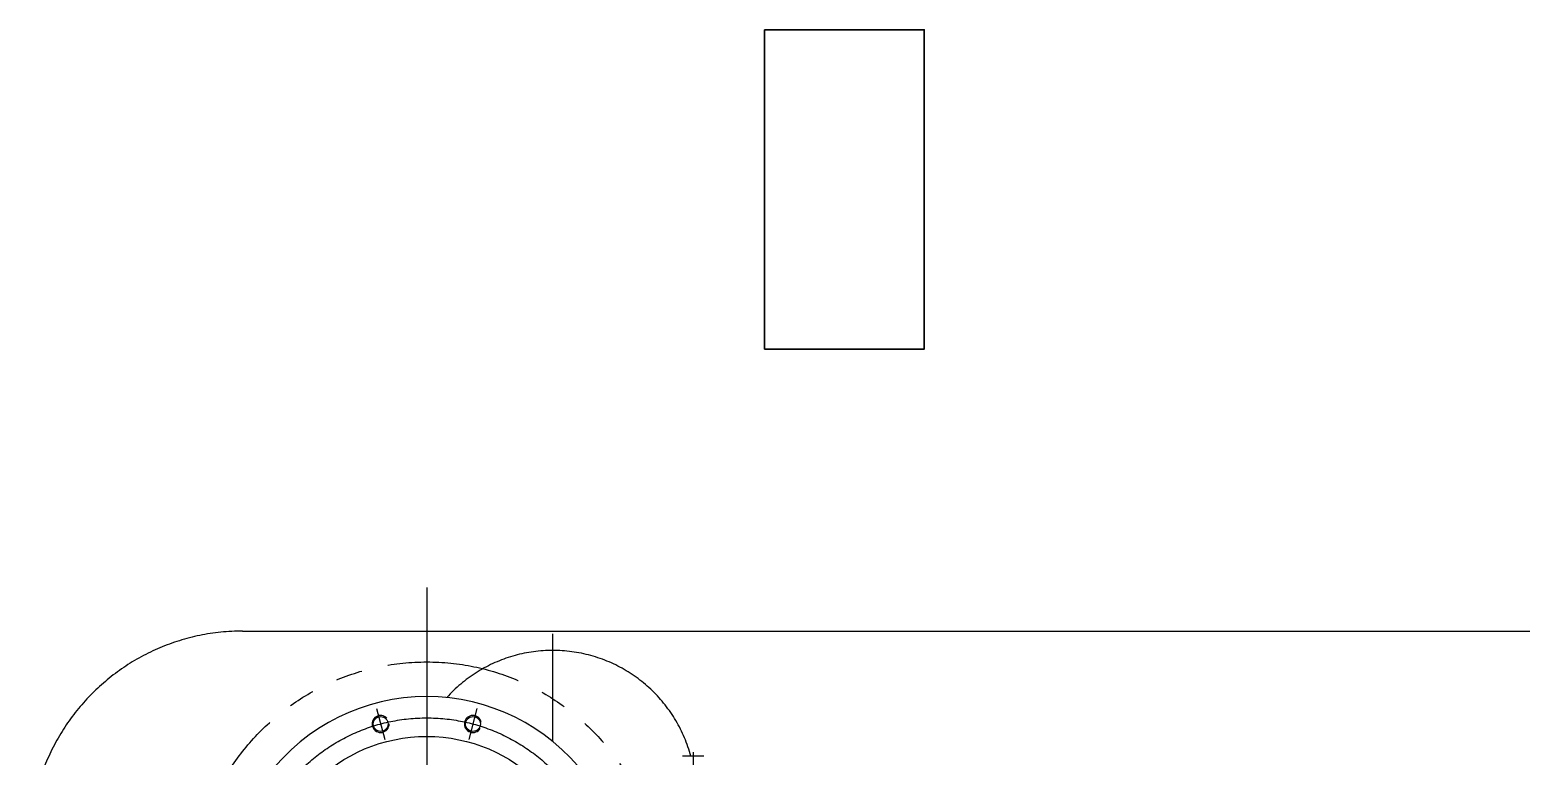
# Model space of a CAD drawing. Header units: millimetres. Extents: x -1838618 to -1600818, y -1770412 to -1553248.
# Drawn here: x -1818545 to -1817144, y -1684863 to -1684181 of the extents above; entities that cross this region are included whole.
import ezdxf

# ---------------------------------------------------------------- set-up
doc = ezdxf.new("R2010")
doc.units = ezdxf.units.MM
doc.header["$LTSCALE"] = 100
for name, pattern in [('ACAD_ISO04W100', [30, 24, -3, 0, -3]), ('CENTER', [2, 1.25, -0.25, 0.25, -0.25]), ('DASHED', [0.75, 0.5, -0.25]), ('PHANTOM', [2.5, 1.25, -0.25, 0.25, -0.25, 0.25, -0.25])]:
    doc.linetypes.add(name, pattern=pattern)
doc.layers.add('111steel', color=2, linetype='Continuous', lineweight=50)
doc.layers.add('Vent', color=181, linetype='Continuous', lineweight=30)
for name, color, linetype in [('412equipment', 6, 'Continuous'), ('416grating', 9, 'Continuous'), ('418exhaust', 30, 'Continuous'), ('419insulation', 63, 'PHANTOM'), ('TV', 7, 'Continuous')]:
    doc.layers.add(name, color=color, linetype=linetype)

# ---------------------------------------------------------------- blocks, each defined once
blk = doc.blocks.new('GE-2')
at = {"layer": 'TV', "color": 7, "linetype": 'CENTER', "ltscale": 25.4}
for p, q in [((-21144.3, 47293.2), (-21144.3, 47394.3)), ((-21310, 47324.1), (-21302.3, 47295.1)), ((-21262.8, 47337), (-21262.8, 46380)), ((-21215.6, 47324.1), (-21223.3, 47295.1)), ((-21012.3, 47283.2), (-21012.3, 47118.7))]:
    blk.add_line(p, q, dxfattribs=at)
at = {"layer": 'TV', "color": 7, "linetype": 'Continuous', "ltscale": 25.4}
blk.add_line((-21002.3, 47279.4), (-21022.3, 47279.4), dxfattribs=at)
at = {"layer": 'TV', "color": 7, "linetype": 'CENTER', "ltscale": 25.4}
blk.add_circle((-21262.8, 47147.8), 167.5, dxfattribs=at)
at = {"layer": 'TV', "color": 7, "linetype": 'Continuous', "ltscale": 25.4}
for centre in [(-21306.1, 47309.6), (-21219.4, 47309.6)]:
    blk.add_circle(centre, 7, dxfattribs=at)
at = {"layer": 'TV', "color": 7, "linetype": 'DASHED', "ltscale": 25.4}
blk.add_arc((-21144.3, 47244.3), 134.4, 15.1326, 137.9027, dxfattribs=at)
at = {"layer": 'TV', "color": 7, "linetype": 'Continuous', "ltscale": 25.4}
for centre, radius, start, end in [((-21262.8, 47147.8), 187.5, 37.4099, 142.5842), ((-21306.1, 47309.6), 8, 42.1343, 360), ((-21219.4, 47309.6), 8, 12.1344, 330)]:
    blk.add_arc(centre, radius, start, end, dxfattribs=at)
blk = doc.blocks.new('p-11')
at = {"color": 1, "lineweight": -3}
blk.add_line((-48777.2, 68922.2), (-48246, 68922.2), dxfattribs=at)
at = {"layer": '418exhaust', "color": 1, "linetype": 'CENTER'}
blk.add_line((-48517.1, 69212.2), (-48517.1, 68632.2), dxfattribs=at)
at = {"layer": '418exhaust', "color": 2}
blk.add_circle((-48517.1, 68922.2), 150, dxfattribs=at)
at = {"layer": '419insulation', "color": 2}
blk.add_circle((-48517.1, 68922.2), 220, dxfattribs=at)
blk = doc.blocks.new('A$C491301AA')
at = {"layer": '111steel', "color": 9, "linetype": 'PHANTOM', "lineweight": -3, "ltscale": 200}
blk.add_line((200, 1400), (2800, 1400), dxfattribs=at)
blk.add_arc((200, 1200), 200, 90, 180, dxfattribs=at)
blk = doc.blocks.new('A$C7F596DC5')
at = {"layer": 'Vent', "color": 2}
mesh = blk.add_polyface(dxfattribs=at)
corners = [(5590.6, 1364.9, 10210), (5590.6, 1364.9, 10010), (5590.6, 1064.9, 10010), (5590.6, 1064.9, 10210), (5740.6, 1364.9, 10110), (5740.6, 1364.9, 10010), (5740.6, 1064.9, 10010), (5740.6, 1064.9, 10110)]
mesh.append_faces([[corners[k] for k in face] for face in [(0, 4, 7, 3), (0, 4, 5, 1), (1, 5, 6, 2), (3, 7, 6, 2)]], dxfattribs={"color": 2})
blk = doc.blocks.new('UPPER PLATFORM')
at = {"lineweight": -3}
blk.add_blockref('p-11', (29790.12, -68371.16), dxfattribs=at)
at = {"color": 2, "lineweight": -3}
blk.add_blockref('A$C491301AA', (-19100, -600), dxfattribs=at)
at = {"layer": '412equipment', "lineweight": -3}
blk.add_blockref('GE-2', (2535.8, -46596.84), dxfattribs=at)
at = {"layer": '416grating', "lineweight": -3}
blk.add_blockref('A$C7F596DC5', (-24000, 0), dxfattribs=at)

msp = doc.modelspace()

# ---------------------------------------------------------------- block references
at = {"color": 9, "linetype": 'ACAD_ISO04W100'}
msp.add_blockref('UPPER PLATFORM', (-1799445.3, -1685545.7), dxfattribs=at)

doc.saveas('drawing.dxf')
